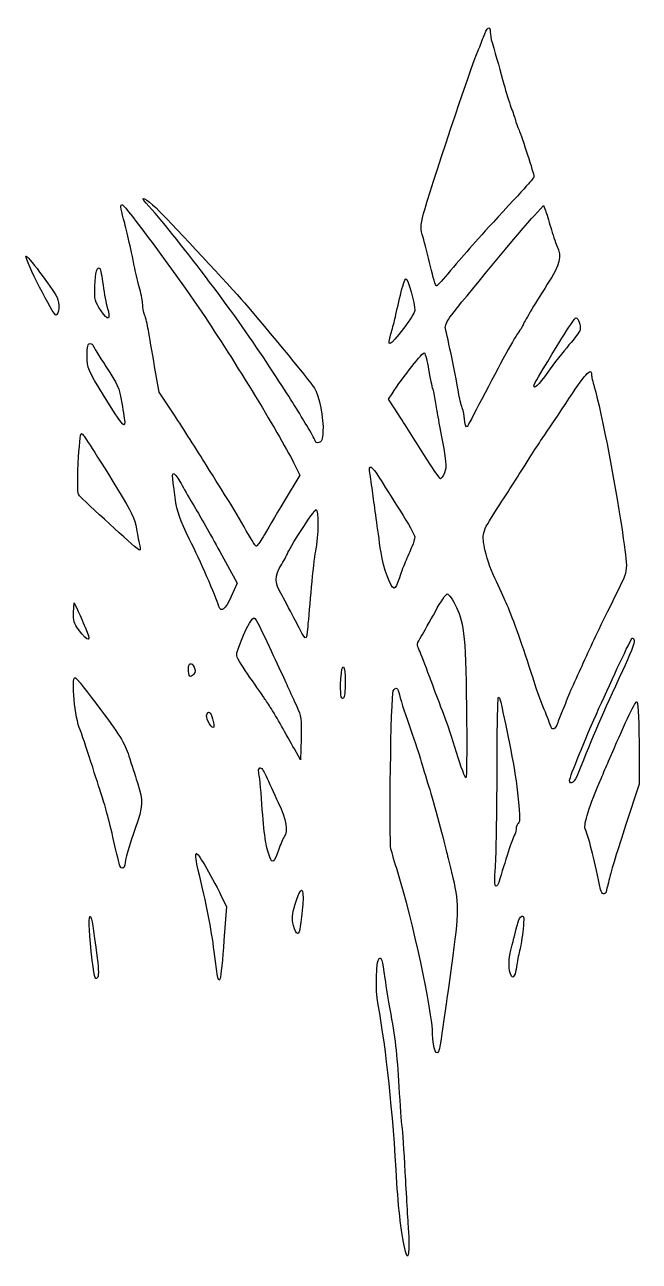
# Model space of a CAD drawing. Header units: centimetres. Extents: x -52 to 49, y -21 to 24.
# Drawn here: x -22.24 to -14.05, y -2.59 to 13.88 of the extents above; entities that cross this region are included whole.
import ezdxf

# ---------------------------------------------------------------- set-up
doc = ezdxf.new("R2010")
doc.units = ezdxf.units.CM
doc.header["$MEASUREMENT"] = 0
doc.layers.add('Layer 1', color=7, linetype='Continuous')

msp = doc.modelspace()

# ---------------------------------------------------------------- linework, layer by layer
at = {"layer": 'Layer 1'}
for points, knots in [([(-16.56227, 10.60221), (-16.35173, 10.853), (-16.23507, 10.98406), (-15.86073, 11.39031), (-15.86073, 11.39031), (-15.45484, 11.8308), (-15.45167, 11.83441), (-15.45167, 11.85701), (-15.45167, 11.85701), (-15.45167, 11.8903), (-15.61168, 12.38963), (-15.64973, 12.4751), (-15.64973, 12.4751), (-15.66917, 12.51876), (-15.6913, 12.57829), (-15.69891, 12.60739), (-15.69891, 12.60739), (-15.70652, 12.63649), (-15.73268, 12.71388), (-15.75703, 12.77937), (-15.75703, 12.77937), (-15.78139, 12.84485), (-15.82384, 12.98178), (-15.85136, 13.08364), (-15.85136, 13.08364), (-15.89746, 13.25425), (-15.9492, 13.43639), (-16.00973, 13.64114), (-16.00973, 13.64114), (-16.02294, 13.68583), (-16.03375, 13.74834), (-16.03375, 13.78005), (-16.03375, 13.78005), (-16.03375, 13.87687), (-16.077, 13.84456), (-16.12481, 13.71203), (-16.12481, 13.71203), (-16.14974, 13.64291), (-16.18099, 13.56254), (-16.19426, 13.53344), (-16.19426, 13.53344), (-16.27777, 13.35013), (-16.84939, 11.64266), (-16.92118, 11.36206), (-16.92118, 11.36206), (-16.96536, 11.18938), (-16.96587, 11.16505), (-16.92784, 11.04456), (-16.92784, 11.04456), (-16.90518, 10.97279), (-16.86009, 10.79798), (-16.82763, 10.6561), (-16.82763, 10.6561), (-16.79517, 10.51422), (-16.76074, 10.39813), (-16.7511, 10.39813), (-16.7511, 10.39813), (-16.74147, 10.39813), (-16.6565, 10.48997), (-16.56226, 10.60222), (-16.56226, 10.60222), (-16.56226, 10.60222), (-16.56227, 10.60221), (-16.56227, 10.60221)], [0, 0, 0, 0, 0.05882353, 0.05882353, 0.05882353, 0.05882353, 0.11764706, 0.11764706, 0.11764706, 0.11764706, 0.17647059, 0.17647059, 0.17647059, 0.17647059, 0.23529412, 0.23529412, 0.23529412, 0.23529412, 0.29411765, 0.29411765, 0.29411765, 0.29411765, 0.35294118, 0.35294118, 0.35294118, 0.35294118, 0.41176471, 0.41176471, 0.41176471, 0.41176471, 0.47058824, 0.47058824, 0.47058824, 0.47058824, 0.52941176, 0.52941176, 0.52941176, 0.52941176, 0.58823529, 0.58823529, 0.58823529, 0.58823529, 0.64705882, 0.64705882, 0.64705882, 0.64705882, 0.70588235, 0.70588235, 0.70588235, 0.70588235, 0.76470588, 0.76470588, 0.76470588, 0.76470588, 0.82352941, 0.82352941, 0.82352941, 0.82352941, 0.88235294, 0.88235294, 0.88235294, 0.88235294, 1, 1, 1, 1]), ([(-18.26152, 8.45912), (-18.25202, 8.62324), (-18.31456, 8.94652), (-18.37308, 9.03584), (-18.37308, 9.03584), (-18.4347, 9.12988), (-19.13578, 9.98103), (-19.35249, 10.2249), (-19.35249, 10.2249), (-19.60663, 10.51089), (-20.32683, 11.2819), (-20.48434, 11.43662), (-20.48434, 11.43662), (-20.61175, 11.56177), (-20.72226, 11.6161), (-20.61888, 11.50277), (-20.61888, 11.50277), (-20.22753, 11.07371), (-19.43446, 10.02751), (-19.01936, 9.39272), (-19.01936, 9.39272), (-18.76465, 9.00319), (-18.61623, 8.77276), (-18.58482, 8.71803), (-18.58482, 8.71803), (-18.56811, 8.68893), (-18.51116, 8.59438), (-18.45826, 8.50792), (-18.45826, 8.50792), (-18.40536, 8.42146), (-18.36208, 8.34022), (-18.36208, 8.32739), (-18.36208, 8.32739), (-18.36208, 8.31455), (-18.34124, 8.30801), (-18.31578, 8.31285), (-18.31578, 8.31285), (-18.28006, 8.31964), (-18.26766, 8.35307), (-18.26152, 8.45913), (-18.26152, 8.45913), (-18.26152, 8.45913), (-18.26152, 8.45912), (-18.26152, 8.45912)], [0, 0, 0, 0, 0.08333333, 0.08333333, 0.08333333, 0.08333333, 0.16666667, 0.16666667, 0.16666667, 0.16666667, 0.25, 0.25, 0.25, 0.25, 0.33333333, 0.33333333, 0.33333333, 0.33333333, 0.41666667, 0.41666667, 0.41666667, 0.41666667, 0.5, 0.5, 0.5, 0.5, 0.58333333, 0.58333333, 0.58333333, 0.58333333, 0.66666667, 0.66666667, 0.66666667, 0.66666667, 0.75, 0.75, 0.75, 0.75, 0.83333333, 0.83333333, 0.83333333, 0.83333333, 1, 1, 1, 1]), ([(-19.06017, 7.05776), (-19.02088, 7.12688), (-18.89464, 7.34011), (-18.77965, 7.53161), (-18.77965, 7.53161), (-18.77965, 7.53161), (-18.57057, 7.87978), (-18.57057, 7.87978), (-18.57057, 7.87978), (-18.57057, 7.87978), (-18.65478, 8.04755), (-18.65478, 8.04755), (-18.65478, 8.04755), (-18.84879, 8.43405), (-19.51008, 9.51438), (-19.91547, 10.10709), (-19.91547, 10.10709), (-20.22542, 10.56027), (-20.89575, 11.46466), (-20.93195, 11.47851), (-20.93195, 11.47851), (-20.96444, 11.49094), (-20.96072, 11.44193), (-20.91742, 11.28681), (-20.91742, 11.28681), (-20.88061, 11.15498), (-20.82856, 10.92672), (-20.76905, 10.63626), (-20.76905, 10.63626), (-20.75265, 10.55622), (-20.7223, 10.43016), (-20.7016, 10.35612), (-20.7016, 10.35612), (-20.6809, 10.28208), (-20.66396, 10.19058), (-20.66396, 10.15279), (-20.66396, 10.15279), (-20.66396, 10.115), (-20.65213, 10.05296), (-20.63767, 10.01492), (-20.63767, 10.01492), (-20.62321, 9.97688), (-20.60099, 9.88384), (-20.5883, 9.80815), (-20.5883, 9.80815), (-20.57561, 9.73246), (-20.53796, 9.51575), (-20.50463, 9.32657), (-20.50463, 9.32657), (-20.50463, 9.32657), (-20.44404, 8.98261), (-20.44404, 8.98261), (-20.44404, 8.98261), (-20.44404, 8.98261), (-20.24001, 8.67635), (-20.24001, 8.67635), (-20.24001, 8.67635), (-20.12779, 8.5079), (-19.93751, 8.21025), (-19.81715, 8.01489), (-19.81715, 8.01489), (-19.6968, 7.81953), (-19.56645, 7.61207), (-19.52749, 7.55386), (-19.52749, 7.55386), (-19.48854, 7.49565), (-19.39195, 7.33219), (-19.31286, 7.19061), (-19.31286, 7.19061), (-19.23377, 7.04903), (-19.16063, 6.93295), (-19.15033, 6.93264), (-19.15033, 6.93264), (-19.14003, 6.93233), (-19.09945, 6.98864), (-19.06016, 7.05776), (-19.06016, 7.05776), (-19.06016, 7.05776), (-19.06017, 7.05776), (-19.06017, 7.05776)], [0, 0, 0, 0, 0.04761905, 0.04761905, 0.04761905, 0.04761905, 0.0952381, 0.0952381, 0.0952381, 0.0952381, 0.14285714, 0.14285714, 0.14285714, 0.14285714, 0.19047619, 0.19047619, 0.19047619, 0.19047619, 0.23809524, 0.23809524, 0.23809524, 0.23809524, 0.28571429, 0.28571429, 0.28571429, 0.28571429, 0.33333333, 0.33333333, 0.33333333, 0.33333333, 0.38095238, 0.38095238, 0.38095238, 0.38095238, 0.42857143, 0.42857143, 0.42857143, 0.42857143, 0.47619048, 0.47619048, 0.47619048, 0.47619048, 0.52380952, 0.52380952, 0.52380952, 0.52380952, 0.57142857, 0.57142857, 0.57142857, 0.57142857, 0.61904762, 0.61904762, 0.61904762, 0.61904762, 0.66666667, 0.66666667, 0.66666667, 0.66666667, 0.71428571, 0.71428571, 0.71428571, 0.71428571, 0.76190476, 0.76190476, 0.76190476, 0.76190476, 0.80952381, 0.80952381, 0.80952381, 0.80952381, 0.85714286, 0.85714286, 0.85714286, 0.85714286, 0.9047619, 0.9047619, 0.9047619, 0.9047619, 1, 1, 1, 1]), ([(-16.14708, 8.89), (-15.90675, 9.35246), (-15.69362, 9.73948), (-15.65168, 9.78958), (-15.65168, 9.78958), (-15.63341, 9.81141), (-15.61108, 9.84713), (-15.60206, 9.86896), (-15.60206, 9.86896), (-15.57877, 9.92532), (-15.46455, 10.11704), (-15.27307, 10.42117), (-15.27307, 10.42117), (-15.09728, 10.70038), (-15.07812, 10.77682), (-15.14479, 10.93301), (-15.14479, 10.93301), (-15.16519, 10.9808), (-15.20245, 11.09133), (-15.22759, 11.17865), (-15.22759, 11.17865), (-15.25273, 11.26596), (-15.28486, 11.36717), (-15.29899, 11.40355), (-15.29899, 11.40355), (-15.29899, 11.40355), (-15.32468, 11.4697), (-15.32468, 11.4697), (-15.32468, 11.4697), (-15.32468, 11.4697), (-15.4451, 11.33741), (-15.4451, 11.33741), (-15.4451, 11.33741), (-15.60209, 11.16495), (-16.41824, 10.18498), (-16.54622, 10.01526), (-16.54622, 10.01526), (-16.6143, 9.92498), (-16.6406, 9.8669), (-16.6301, 9.83005), (-16.6301, 9.83005), (-16.60476, 9.74113), (-16.47825, 9.12444), (-16.45625, 8.98261), (-16.45625, 8.98261), (-16.44497, 8.90985), (-16.42268, 8.8168), (-16.40672, 8.77584), (-16.40672, 8.77584), (-16.39076, 8.73487), (-16.3777, 8.6684), (-16.3777, 8.62811), (-16.3777, 8.62811), (-16.3777, 8.56583), (-16.35353, 8.50448), (-16.33756, 8.5262), (-16.33756, 8.5262), (-16.33488, 8.52984), (-16.24917, 8.69355), (-16.14707, 8.89), (-16.14707, 8.89), (-16.14707, 8.89), (-16.14708, 8.89), (-16.14708, 8.89)], [0, 0, 0, 0, 0.05882353, 0.05882353, 0.05882353, 0.05882353, 0.11764706, 0.11764706, 0.11764706, 0.11764706, 0.17647059, 0.17647059, 0.17647059, 0.17647059, 0.23529412, 0.23529412, 0.23529412, 0.23529412, 0.29411765, 0.29411765, 0.29411765, 0.29411765, 0.35294118, 0.35294118, 0.35294118, 0.35294118, 0.41176471, 0.41176471, 0.41176471, 0.41176471, 0.47058824, 0.47058824, 0.47058824, 0.47058824, 0.52941176, 0.52941176, 0.52941176, 0.52941176, 0.58823529, 0.58823529, 0.58823529, 0.58823529, 0.64705882, 0.64705882, 0.64705882, 0.64705882, 0.70588235, 0.70588235, 0.70588235, 0.70588235, 0.76470588, 0.76470588, 0.76470588, 0.76470588, 0.82352941, 0.82352941, 0.82352941, 0.82352941, 0.88235294, 0.88235294, 0.88235294, 0.88235294, 1, 1, 1, 1]), ([(-21.78024, 10.10128), (-21.77573, 10.14678), (-21.78659, 10.21135), (-21.80437, 10.24476), (-21.80437, 10.24476), (-21.87955, 10.38604), (-22.2105, 10.82526), (-22.22009, 10.79649), (-22.22009, 10.79649), (-22.23565, 10.7498), (-21.85122, 9.99798), (-21.81744, 10.00905), (-21.81744, 10.00905), (-21.80149, 10.01428), (-21.78474, 10.05578), (-21.78023, 10.10128), (-21.78023, 10.10128), (-21.78023, 10.10128), (-21.78024, 10.10128), (-21.78024, 10.10128)], [0, 0, 0, 0, 0.16666667, 0.16666667, 0.16666667, 0.16666667, 0.33333333, 0.33333333, 0.33333333, 0.33333333, 0.5, 0.5, 0.5, 0.5, 0.66666667, 0.66666667, 0.66666667, 0.66666667, 1, 1, 1, 1]), ([(-21.13695, 10.11391), (-21.15189, 10.16109), (-21.17678, 10.29412), (-21.19225, 10.40955), (-21.19225, 10.40955), (-21.20773, 10.52498), (-21.22636, 10.62539), (-21.23365, 10.63268), (-21.23365, 10.63268), (-21.26949, 10.66852), (-21.29598, 10.57733), (-21.30178, 10.39812), (-21.30178, 10.39812), (-21.30784, 10.21086), (-21.30313, 10.19224), (-21.21793, 10.06749), (-21.21793, 10.06749), (-21.12135, 9.92606), (-21.0842, 9.94736), (-21.13694, 10.11391), (-21.13694, 10.11391), (-21.13694, 10.11391), (-21.13695, 10.11391), (-21.13695, 10.11391)], [0, 0, 0, 0, 0.14285714, 0.14285714, 0.14285714, 0.14285714, 0.28571429, 0.28571429, 0.28571429, 0.28571429, 0.42857143, 0.42857143, 0.42857143, 0.42857143, 0.57142857, 0.57142857, 0.57142857, 0.57142857, 0.71428571, 0.71428571, 0.71428571, 0.71428571, 1, 1, 1, 1]), ([(-17.18732, 9.83395), (-17.10583, 9.93839), (-17.03899, 10.04555), (-17.03879, 10.07208), (-17.03879, 10.07208), (-17.03805, 10.16585), (-17.13212, 10.50378), (-17.15668, 10.49563), (-17.15668, 10.49563), (-17.17038, 10.49108), (-17.20348, 10.39287), (-17.23023, 10.27738), (-17.23023, 10.27738), (-17.25698, 10.16189), (-17.28994, 10.01978), (-17.30347, 9.96157), (-17.30347, 9.96157), (-17.317, 9.90336), (-17.34045, 9.81414), (-17.35559, 9.76331), (-17.35559, 9.76331), (-17.41244, 9.57238), (-17.38114, 9.58553), (-17.18731, 9.83396), (-17.18731, 9.83396), (-17.18731, 9.83396), (-17.18732, 9.83395), (-17.18732, 9.83395)], [0, 0, 0, 0, 0.125, 0.125, 0.125, 0.125, 0.25, 0.25, 0.25, 0.25, 0.375, 0.375, 0.375, 0.375, 0.5, 0.5, 0.5, 0.5, 0.625, 0.625, 0.625, 0.625, 0.75, 0.75, 0.75, 0.75, 1, 1, 1, 1]), ([(-15.26646, 9.25206), (-15.18642, 9.36306), (-15.05934, 9.52532), (-14.98404, 9.61262), (-14.98404, 9.61262), (-14.90874, 9.69993), (-14.84206, 9.79079), (-14.83585, 9.81453), (-14.83585, 9.81453), (-14.82213, 9.867), (-14.85908, 9.97479), (-14.89079, 9.97479), (-14.89079, 9.97479), (-14.91021, 9.97479), (-15.02587, 9.79273), (-15.3917, 9.18639), (-15.3917, 9.18639), (-15.4242, 9.13252), (-15.45099, 9.07951), (-15.45123, 9.0686), (-15.45123, 9.0686), (-15.45239, 9.01513), (-15.39921, 9.06794), (-15.26646, 9.25206)], [0, 0, 0, 0, 0.14285714, 0.14285714, 0.14285714, 0.14285714, 0.28571429, 0.28571429, 0.28571429, 0.28571429, 0.42857143, 0.42857143, 0.42857143, 0.42857143, 0.57142857, 0.57142857, 0.57142857, 0.57142857, 0.71428571, 0.71428571, 0.71428571, 0.71428571, 1, 1, 1, 1]), ([(-20.90217, 8.57911), (-20.90217, 8.5973), (-20.92016, 8.71453), (-20.94204, 8.83963), (-20.94204, 8.83963), (-20.97807, 9.04562), (-20.99803, 9.09149), (-21.15362, 9.32583), (-21.15362, 9.32583), (-21.24811, 9.46814), (-21.32541, 9.59499), (-21.32541, 9.60771), (-21.32541, 9.60771), (-21.32541, 9.62043), (-21.34327, 9.63083), (-21.3651, 9.63083), (-21.3651, 9.63083), (-21.39616, 9.63083), (-21.40479, 9.59476), (-21.40479, 9.46495), (-21.40479, 9.46495), (-21.40479, 9.30267), (-21.39977, 9.29092), (-21.17328, 8.92348), (-21.17328, 8.92348), (-20.95447, 8.5685), (-20.90197, 8.50181), (-20.90217, 8.57911)], [0, 0, 0, 0, 0.125, 0.125, 0.125, 0.125, 0.25, 0.25, 0.25, 0.25, 0.375, 0.375, 0.375, 0.375, 0.5, 0.5, 0.5, 0.5, 0.625, 0.625, 0.625, 0.625, 0.75, 0.75, 0.75, 0.75, 1, 1, 1, 1]), ([(-16.64252, 7.91049), (-16.6088, 7.9919), (-16.61311, 8.03207), (-16.70937, 8.53281), (-16.70937, 8.53281), (-16.72895, 8.63467), (-16.75236, 8.7716), (-16.76139, 8.83708), (-16.76139, 8.83708), (-16.77042, 8.90256), (-16.78777, 8.98591), (-16.79996, 9.02229), (-16.79996, 9.02229), (-16.81214, 9.05867), (-16.83706, 9.17773), (-16.85533, 9.28687), (-16.85533, 9.28687), (-16.8736, 9.39601), (-16.89763, 9.49562), (-16.90872, 9.50822), (-16.90872, 9.50822), (-16.92605, 9.52791), (-17.19831, 9.18533), (-17.34196, 8.96308), (-17.34196, 8.96308), (-17.34196, 8.96308), (-17.38878, 8.89064), (-17.38878, 8.89064), (-17.38878, 8.89064), (-17.38878, 8.89064), (-17.25517, 8.68526), (-17.25517, 8.68526), (-17.25517, 8.68526), (-17.18168, 8.5723), (-17.03049, 8.33403), (-16.91918, 8.15577), (-16.91918, 8.15577), (-16.80787, 7.97751), (-16.70743, 7.83166), (-16.69598, 7.83166), (-16.69598, 7.83166), (-16.68453, 7.83166), (-16.66047, 7.86713), (-16.64251, 7.91048), (-16.64251, 7.91048), (-16.64251, 7.91048), (-16.64252, 7.91049), (-16.64252, 7.91049)], [0, 0, 0, 0, 0.07692308, 0.07692308, 0.07692308, 0.07692308, 0.15384615, 0.15384615, 0.15384615, 0.15384615, 0.23076923, 0.23076923, 0.23076923, 0.23076923, 0.30769231, 0.30769231, 0.30769231, 0.30769231, 0.38461538, 0.38461538, 0.38461538, 0.38461538, 0.46153846, 0.46153846, 0.46153846, 0.46153846, 0.53846154, 0.53846154, 0.53846154, 0.53846154, 0.61538462, 0.61538462, 0.61538462, 0.61538462, 0.69230769, 0.69230769, 0.69230769, 0.69230769, 0.76923077, 0.76923077, 0.76923077, 0.76923077, 0.84615385, 0.84615385, 0.84615385, 0.84615385, 1, 1, 1, 1]), ([(-15.13428, 4.58391), (-15.11626, 4.6312), (-15.08505, 4.70742), (-15.06492, 4.75327), (-15.06492, 4.75327), (-15.0448, 4.79913), (-15.02833, 4.84348), (-15.02833, 4.85183), (-15.02833, 4.85183), (-15.02833, 4.86018), (-14.99124, 4.94768), (-14.9459, 5.04627), (-14.9459, 5.04627), (-14.90056, 5.14486), (-14.83418, 5.29101), (-14.79839, 5.37105), (-14.79839, 5.37105), (-14.68214, 5.63099), (-14.60116, 5.80077), (-14.40085, 6.20449), (-14.40085, 6.20449), (-14.18295, 6.64367), (-14.19692, 6.56043), (-14.26099, 7.03793), (-14.26099, 7.03793), (-14.34103, 7.63447), (-14.5525, 8.73834), (-14.64715, 9.05373), (-14.64715, 9.05373), (-14.66762, 9.12195), (-14.68437, 9.19636), (-14.68437, 9.21909), (-14.68437, 9.21909), (-14.68437, 9.32212), (-14.77024, 9.22602), (-15.02833, 8.83415), (-15.02833, 8.83415), (-15.18113, 8.60215), (-15.32128, 8.39182), (-15.33978, 8.36674), (-15.33978, 8.36674), (-15.35828, 8.34166), (-15.42259, 8.24376), (-15.4827, 8.14917), (-15.4827, 8.14917), (-15.64747, 7.88987), (-15.74655, 7.7354), (-15.90697, 7.48771), (-15.90697, 7.48771), (-16.14536, 7.11963), (-16.14578, 7.11844), (-16.10931, 6.91227), (-16.10931, 6.91227), (-16.09193, 6.81403), (-16.0308, 6.63244), (-15.97347, 6.50875), (-15.97347, 6.50875), (-15.91613, 6.38506), (-15.84719, 6.23623), (-15.82027, 6.17802), (-15.82027, 6.17802), (-15.7498, 6.02567), (-15.62488, 5.67792), (-15.48761, 5.25198), (-15.48761, 5.25198), (-15.42195, 5.04825), (-15.35254, 4.84584), (-15.33336, 4.80219), (-15.33336, 4.80219), (-15.28389, 4.68959), (-15.24716, 4.59792), (-15.23, 4.54422), (-15.23, 4.54422), (-15.20739, 4.47347), (-15.17054, 4.48875), (-15.13427, 4.58391), (-15.13427, 4.58391), (-15.13427, 4.58391), (-15.13428, 4.58391), (-15.13428, 4.58391)], [0, 0, 0, 0, 0.04761905, 0.04761905, 0.04761905, 0.04761905, 0.0952381, 0.0952381, 0.0952381, 0.0952381, 0.14285714, 0.14285714, 0.14285714, 0.14285714, 0.19047619, 0.19047619, 0.19047619, 0.19047619, 0.23809524, 0.23809524, 0.23809524, 0.23809524, 0.28571429, 0.28571429, 0.28571429, 0.28571429, 0.33333333, 0.33333333, 0.33333333, 0.33333333, 0.38095238, 0.38095238, 0.38095238, 0.38095238, 0.42857143, 0.42857143, 0.42857143, 0.42857143, 0.47619048, 0.47619048, 0.47619048, 0.47619048, 0.52380952, 0.52380952, 0.52380952, 0.52380952, 0.57142857, 0.57142857, 0.57142857, 0.57142857, 0.61904762, 0.61904762, 0.61904762, 0.61904762, 0.66666667, 0.66666667, 0.66666667, 0.66666667, 0.71428571, 0.71428571, 0.71428571, 0.71428571, 0.76190476, 0.76190476, 0.76190476, 0.76190476, 0.80952381, 0.80952381, 0.80952381, 0.80952381, 0.85714286, 0.85714286, 0.85714286, 0.85714286, 0.9047619, 0.9047619, 0.9047619, 0.9047619, 1, 1, 1, 1]), ([(-20.70161, 6.9387), (-20.71116, 6.97144), (-20.73136, 7.07276), (-20.74649, 7.16384), (-20.74649, 7.16384), (-20.76924, 7.30077), (-20.81292, 7.39242), (-20.99869, 7.69301), (-20.99869, 7.69301), (-21.35611, 8.27134), (-21.45692, 8.42647), (-21.48057, 8.43448), (-21.48057, 8.43448), (-21.49274, 8.4386), (-21.51112, 8.26112), (-21.52141, 8.04007), (-21.52141, 8.04007), (-21.5361, 7.7245), (-21.53269, 7.63082), (-21.50553, 7.604), (-21.50553, 7.604), (-21.31263, 7.4135), (-20.7249, 6.88041), (-20.70717, 6.87987), (-20.70717, 6.87987), (-20.69456, 6.87948), (-20.69206, 6.90596), (-20.70161, 6.9387)], [0, 0, 0, 0, 0.125, 0.125, 0.125, 0.125, 0.25, 0.25, 0.25, 0.25, 0.375, 0.375, 0.375, 0.375, 0.5, 0.5, 0.5, 0.5, 0.625, 0.625, 0.625, 0.625, 0.75, 0.75, 0.75, 0.75, 1, 1, 1, 1]), ([(-19.4845, 6.26507), (-19.4845, 6.26507), (-19.40306, 6.4426), (-19.40306, 6.4426), (-19.40306, 6.4426), (-19.40306, 6.4426), (-19.63634, 6.86494), (-19.63634, 6.86494), (-19.63634, 6.86494), (-19.76465, 7.09723), (-19.91015, 7.35321), (-19.9597, 7.43379), (-19.9597, 7.43379), (-20.00924, 7.51437), (-20.08221, 7.63984), (-20.12186, 7.7126), (-20.12186, 7.7126), (-20.16151, 7.78536), (-20.21041, 7.86233), (-20.23052, 7.88363), (-20.23052, 7.88363), (-20.27719, 7.93307), (-20.27727, 7.9032), (-20.23139, 7.5803), (-20.23139, 7.5803), (-20.20278, 7.37894), (-20.17304, 7.29316), (-20.03881, 7.02467), (-20.03881, 7.02467), (-19.90025, 6.74754), (-19.69119, 6.26964), (-19.64819, 6.1317), (-19.64819, 6.1317), (-19.62068, 6.04346), (-19.56556, 6.08836), (-19.48451, 6.26505), (-19.48451, 6.26505), (-19.48451, 6.26505), (-19.4845, 6.26507), (-19.4845, 6.26507)], [0, 0, 0, 0, 0.09090909, 0.09090909, 0.09090909, 0.09090909, 0.18181818, 0.18181818, 0.18181818, 0.18181818, 0.27272727, 0.27272727, 0.27272727, 0.27272727, 0.36363636, 0.36363636, 0.36363636, 0.36363636, 0.45454545, 0.45454545, 0.45454545, 0.45454545, 0.54545455, 0.54545455, 0.54545455, 0.54545455, 0.63636364, 0.63636364, 0.63636364, 0.63636364, 0.72727273, 0.72727273, 0.72727273, 0.72727273, 0.81818182, 0.81818182, 0.81818182, 0.81818182, 1, 1, 1, 1]), ([(-17.25201, 6.48891), (-17.2335, 6.55076), (-17.19493, 6.65494), (-17.1663, 6.72042), (-17.1663, 6.72042), (-17.13767, 6.7859), (-17.09735, 6.87858), (-17.07671, 6.92637), (-17.07671, 6.92637), (-17.05606, 6.97416), (-17.03917, 7.03282), (-17.03917, 7.05674), (-17.03917, 7.05674), (-17.03917, 7.08066), (-17.12549, 7.23597), (-17.23099, 7.40189), (-17.23099, 7.40189), (-17.33649, 7.56781), (-17.46136, 7.76508), (-17.50848, 7.84027), (-17.50848, 7.84027), (-17.61356, 8.00796), (-17.66154, 8.03304), (-17.63768, 7.90781), (-17.63768, 7.90781), (-17.62832, 7.85866), (-17.60998, 7.73511), (-17.59693, 7.63324), (-17.59693, 7.63324), (-17.57359, 7.45106), (-17.53852, 7.19688), (-17.48852, 6.84752), (-17.48852, 6.84752), (-17.4603, 6.65036), (-17.35918, 6.37656), (-17.31456, 6.37651), (-17.31456, 6.37651), (-17.29867, 6.37649), (-17.27053, 6.42707), (-17.25202, 6.48892), (-17.25202, 6.48892), (-17.25202, 6.48892), (-17.25201, 6.48891), (-17.25201, 6.48891)], [0, 0, 0, 0, 0.08333333, 0.08333333, 0.08333333, 0.08333333, 0.16666667, 0.16666667, 0.16666667, 0.16666667, 0.25, 0.25, 0.25, 0.25, 0.33333333, 0.33333333, 0.33333333, 0.33333333, 0.41666667, 0.41666667, 0.41666667, 0.41666667, 0.5, 0.5, 0.5, 0.5, 0.58333333, 0.58333333, 0.58333333, 0.58333333, 0.66666667, 0.66666667, 0.66666667, 0.66666667, 0.75, 0.75, 0.75, 0.75, 0.83333333, 0.83333333, 0.83333333, 0.83333333, 1, 1, 1, 1]), ([(-18.41856, 6.38969), (-18.40162, 6.57887), (-18.37644, 6.79318), (-18.3626, 6.86594), (-18.3626, 6.86594), (-18.32198, 7.07947), (-18.31691, 7.42157), (-18.35437, 7.42157), (-18.35437, 7.42157), (-18.37897, 7.42157), (-18.73251, 6.87492), (-18.73251, 6.83689), (-18.73251, 6.83689), (-18.73251, 6.83232), (-18.76823, 6.76801), (-18.81189, 6.69397), (-18.81189, 6.69397), (-18.91215, 6.52393), (-18.91143, 6.46259), (-18.807, 6.27582), (-18.807, 6.27582), (-18.76066, 6.19293), (-18.68016, 6.04177), (-18.62812, 5.93991), (-18.62812, 5.93991), (-18.48089, 5.65172), (-18.48309, 5.65279), (-18.46526, 5.86053), (-18.46526, 5.86053), (-18.45652, 5.96239), (-18.43551, 6.20052), (-18.41857, 6.3897), (-18.41857, 6.3897), (-18.41857, 6.3897), (-18.41856, 6.38969), (-18.41856, 6.38969)], [0, 0, 0, 0, 0.1, 0.1, 0.1, 0.1, 0.2, 0.2, 0.2, 0.2, 0.3, 0.3, 0.3, 0.3, 0.4, 0.4, 0.4, 0.4, 0.5, 0.5, 0.5, 0.5, 0.6, 0.6, 0.6, 0.6, 0.7, 0.7, 0.7, 0.7, 0.8, 0.8, 0.8, 0.8, 1, 1, 1, 1]), ([(-16.34793, 4.59818), (-16.35946, 5.7134), (-16.37621, 5.90168), (-16.4832, 6.11849), (-16.4832, 6.11849), (-16.53167, 6.21672), (-16.58667, 6.29708), (-16.60542, 6.29708), (-16.60542, 6.29708), (-16.62417, 6.29708), (-16.69589, 6.1929), (-16.76479, 6.06557), (-16.76479, 6.06557), (-16.8337, 5.93824), (-16.9185, 5.78832), (-16.95325, 5.73241), (-16.95325, 5.73241), (-17.0118, 5.63821), (-17.01365, 5.62464), (-16.97853, 5.5472), (-16.97853, 5.5472), (-16.95769, 5.50124), (-16.89648, 5.34457), (-16.84252, 5.19905), (-16.84252, 5.19905), (-16.71937, 4.86694), (-16.68508, 4.77583), (-16.6334, 4.64342), (-16.6334, 4.64342), (-16.61068, 4.58521), (-16.54288, 4.37882), (-16.48272, 4.18478), (-16.48272, 4.18478), (-16.42257, 3.99073), (-16.36592, 3.8394), (-16.35684, 3.84848), (-16.35684, 3.84848), (-16.34776, 3.85756), (-16.34374, 4.19492), (-16.34791, 4.59816), (-16.34791, 4.59816), (-16.34791, 4.59816), (-16.34793, 4.59818), (-16.34793, 4.59818)], [0, 0, 0, 0, 0.08333333, 0.08333333, 0.08333333, 0.08333333, 0.16666667, 0.16666667, 0.16666667, 0.16666667, 0.25, 0.25, 0.25, 0.25, 0.33333333, 0.33333333, 0.33333333, 0.33333333, 0.41666667, 0.41666667, 0.41666667, 0.41666667, 0.5, 0.5, 0.5, 0.5, 0.58333333, 0.58333333, 0.58333333, 0.58333333, 0.66666667, 0.66666667, 0.66666667, 0.66666667, 0.75, 0.75, 0.75, 0.75, 0.83333333, 0.83333333, 0.83333333, 0.83333333, 1, 1, 1, 1]), ([(-21.42972, 5.85398), (-21.46292, 5.93034), (-21.50952, 6.03448), (-21.53329, 6.08541), (-21.53329, 6.08541), (-21.53329, 6.08541), (-21.5765, 6.17801), (-21.5765, 6.17801), (-21.5765, 6.17801), (-21.5765, 6.17801), (-21.58478, 6.05023), (-21.58478, 6.05023), (-21.58478, 6.05023), (-21.59164, 5.94434), (-21.58058, 5.90581), (-21.52017, 5.82533), (-21.52017, 5.82533), (-21.38186, 5.64107), (-21.34257, 5.65352), (-21.42971, 5.85397), (-21.42971, 5.85397), (-21.42971, 5.85397), (-21.42972, 5.85398), (-21.42972, 5.85398)], [0, 0, 0, 0, 0.14285714, 0.14285714, 0.14285714, 0.14285714, 0.28571429, 0.28571429, 0.28571429, 0.28571429, 0.42857143, 0.42857143, 0.42857143, 0.42857143, 0.57142857, 0.57142857, 0.57142857, 0.57142857, 0.71428571, 0.71428571, 0.71428571, 0.71428571, 1, 1, 1, 1]), ([(-18.6095, 4.7977), (-18.64472, 4.87293), (-18.70024, 4.99401), (-18.73288, 5.06677), (-18.73288, 5.06677), (-18.78454, 5.18194), (-18.9292, 5.49118), (-19.10728, 5.86713), (-19.10728, 5.86713), (-19.13658, 5.92898), (-19.17104, 5.97958), (-19.18387, 5.97958), (-19.18387, 5.97958), (-19.22927, 5.97958), (-19.42762, 5.53552), (-19.41081, 5.47152), (-19.41081, 5.47152), (-19.40203, 5.43808), (-19.32287, 5.30952), (-19.23489, 5.18583), (-19.23489, 5.18583), (-19.14692, 5.06214), (-19.06359, 4.94307), (-19.04972, 4.92125), (-19.04972, 4.92125), (-19.03585, 4.89942), (-18.99696, 4.83989), (-18.9633, 4.78896), (-18.9633, 4.78896), (-18.92964, 4.73803), (-18.86233, 4.62492), (-18.81371, 4.53761), (-18.81371, 4.53761), (-18.76509, 4.4503), (-18.68823, 4.31338), (-18.64291, 4.23334), (-18.64291, 4.23334), (-18.64291, 4.23334), (-18.5605, 4.08782), (-18.5605, 4.08782), (-18.5605, 4.08782), (-18.5605, 4.08782), (-18.55297, 4.37437), (-18.55297, 4.37437), (-18.55297, 4.37437), (-18.54622, 4.6313), (-18.55207, 4.67506), (-18.60948, 4.7977), (-18.60948, 4.7977), (-18.60948, 4.7977), (-18.6095, 4.7977), (-18.6095, 4.7977)], [0, 0, 0, 0, 0.07142857, 0.07142857, 0.07142857, 0.07142857, 0.14285714, 0.14285714, 0.14285714, 0.14285714, 0.21428571, 0.21428571, 0.21428571, 0.21428571, 0.28571429, 0.28571429, 0.28571429, 0.28571429, 0.35714286, 0.35714286, 0.35714286, 0.35714286, 0.42857143, 0.42857143, 0.42857143, 0.42857143, 0.5, 0.5, 0.5, 0.5, 0.57142857, 0.57142857, 0.57142857, 0.57142857, 0.64285714, 0.64285714, 0.64285714, 0.64285714, 0.71428571, 0.71428571, 0.71428571, 0.71428571, 0.78571429, 0.78571429, 0.78571429, 0.78571429, 0.85714286, 0.85714286, 0.85714286, 0.85714286, 1, 1, 1, 1]), ([(-14.86015, 3.90932), (-14.66845, 4.39936), (-14.53882, 4.69916), (-14.2699, 5.27441), (-14.2699, 5.27441), (-14.17489, 5.47765), (-14.10561, 5.65901), (-14.11431, 5.68169), (-14.11431, 5.68169), (-14.12294, 5.70418), (-14.13698, 5.71559), (-14.14552, 5.70705), (-14.14552, 5.70705), (-14.16239, 5.69018), (-14.41332, 5.15754), (-14.58428, 4.77573), (-14.58428, 4.77573), (-14.76574, 4.37046), (-14.97542, 3.85808), (-14.97542, 3.81991), (-14.97542, 3.81991), (-14.97542, 3.73814), (-14.90607, 3.79193), (-14.86015, 3.90932)], [0, 0, 0, 0, 0.14285714, 0.14285714, 0.14285714, 0.14285714, 0.28571429, 0.28571429, 0.28571429, 0.28571429, 0.42857143, 0.42857143, 0.42857143, 0.42857143, 0.57142857, 0.57142857, 0.57142857, 0.57142857, 0.71428571, 0.71428571, 0.71428571, 0.71428571, 1, 1, 1, 1]), ([(-19.978, 5.32178), (-20.0169, 5.39446), (-20.05542, 5.38167), (-20.05542, 5.29608), (-20.05542, 5.29608), (-20.05542, 5.19942), (-20.02589, 5.17098), (-19.98441, 5.2277), (-19.98441, 5.2277), (-19.96149, 5.25905), (-19.95956, 5.28733), (-19.978, 5.32178)], [0, 0, 0, 0, 0.25, 0.25, 0.25, 0.25, 0.5, 0.5, 0.5, 0.5, 1, 1, 1, 1]), ([(-17.96521, 5.11969), (-17.96521, 5.36781), (-18.01044, 5.40408), (-18.02314, 5.16615), (-18.02314, 5.16615), (-18.03383, 4.96591), (-18.0234, 4.8884), (-17.98866, 4.90988), (-17.98866, 4.90988), (-17.97576, 4.91785), (-17.96521, 5.01226), (-17.96521, 5.11969)], [0, 0, 0, 0, 0.25, 0.25, 0.25, 0.25, 0.5, 0.5, 0.5, 0.5, 1, 1, 1, 1]), ([(-20.90208, 2.68981), (-20.90208, 2.74039), (-20.83858, 2.96343), (-20.76394, 3.175), (-20.76394, 3.175), (-20.65806, 3.47514), (-20.6545, 3.53706), (-20.72973, 3.77031), (-20.72973, 3.77031), (-20.7485, 3.82852), (-20.79593, 3.97795), (-20.83513, 4.10238), (-20.83513, 4.10238), (-20.89836, 4.30309), (-20.9422, 4.37698), (-21.22376, 4.75722), (-21.22376, 4.75722), (-21.39831, 4.99296), (-21.55221, 5.18583), (-21.56577, 5.18583), (-21.56577, 5.18583), (-21.61771, 5.18583), (-21.56461, 4.63263), (-21.49875, 4.48785), (-21.49875, 4.48785), (-21.4781, 4.44245), (-21.41232, 4.25052), (-21.35256, 4.06135), (-21.35256, 4.06135), (-21.2928, 3.87217), (-21.23169, 3.68167), (-21.21675, 3.63802), (-21.21675, 3.63802), (-21.16925, 3.49916), (-21.11673, 3.30241), (-21.04723, 3.00302), (-21.04723, 3.00302), (-21.01007, 2.84295), (-20.97449, 2.6971), (-20.96816, 2.67891), (-20.96816, 2.67891), (-20.95128, 2.63044), (-20.90207, 2.63855), (-20.90207, 2.68981), (-20.90207, 2.68981), (-20.90207, 2.68981), (-20.90208, 2.68981), (-20.90208, 2.68981)], [0, 0, 0, 0, 0.07692308, 0.07692308, 0.07692308, 0.07692308, 0.15384615, 0.15384615, 0.15384615, 0.15384615, 0.23076923, 0.23076923, 0.23076923, 0.23076923, 0.30769231, 0.30769231, 0.30769231, 0.30769231, 0.38461538, 0.38461538, 0.38461538, 0.38461538, 0.46153846, 0.46153846, 0.46153846, 0.46153846, 0.53846154, 0.53846154, 0.53846154, 0.53846154, 0.61538462, 0.61538462, 0.61538462, 0.61538462, 0.69230769, 0.69230769, 0.69230769, 0.69230769, 0.76923077, 0.76923077, 0.76923077, 0.76923077, 0.84615385, 0.84615385, 0.84615385, 0.84615385, 1, 1, 1, 1]), ([(-16.70952, 0.24474), (-16.69679, 0.30235), (-16.66498, 0.51656), (-16.61621, 0.87313), (-16.61621, 0.87313), (-16.60327, 0.96772), (-16.57343, 1.18203), (-16.54991, 1.34938), (-16.54991, 1.34938), (-16.4476, 2.07708), (-16.44757, 2.18228), (-16.54957, 2.59292), (-16.54957, 2.59292), (-16.57306, 2.68751), (-16.60205, 2.80657), (-16.61399, 2.8575), (-16.61399, 2.8575), (-16.6648, 3.07428), (-16.80192, 3.57539), (-16.86738, 3.78354), (-16.86738, 3.78354), (-16.90628, 3.90723), (-16.9532, 4.06201), (-16.97165, 4.1275), (-16.97165, 4.1275), (-16.9901, 4.19298), (-17.05583, 4.38944), (-17.11771, 4.56406), (-17.11771, 4.56406), (-17.17959, 4.73869), (-17.23623, 4.91445), (-17.24358, 4.95464), (-17.24358, 4.95464), (-17.26045, 5.04691), (-17.29398, 5.06873), (-17.32556, 5.00797), (-17.32556, 5.00797), (-17.35601, 4.94939), (-17.38359, 3.01352), (-17.35559, 2.90038), (-17.35559, 2.90038), (-17.34435, 2.85496), (-17.30337, 2.7166), (-17.26452, 2.5929), (-17.26452, 2.5929), (-17.06859, 1.96906), (-16.80105, 0.72619), (-16.80105, 0.43984), (-16.80105, 0.43984), (-16.80105, 0.23639), (-16.74009, 0.10642), (-16.70953, 0.24472), (-16.70953, 0.24472), (-16.70953, 0.24472), (-16.70952, 0.24474), (-16.70952, 0.24474)], [0, 0, 0, 0, 0.06666667, 0.06666667, 0.06666667, 0.06666667, 0.13333333, 0.13333333, 0.13333333, 0.13333333, 0.2, 0.2, 0.2, 0.2, 0.26666667, 0.26666667, 0.26666667, 0.26666667, 0.33333333, 0.33333333, 0.33333333, 0.33333333, 0.4, 0.4, 0.4, 0.4, 0.46666667, 0.46666667, 0.46666667, 0.46666667, 0.53333333, 0.53333333, 0.53333333, 0.53333333, 0.6, 0.6, 0.6, 0.6, 0.66666667, 0.66666667, 0.66666667, 0.66666667, 0.73333333, 0.73333333, 0.73333333, 0.73333333, 0.8, 0.8, 0.8, 0.8, 0.86666667, 0.86666667, 0.86666667, 0.86666667, 1, 1, 1, 1]), ([(-15.91833, 2.45401), (-15.84205, 2.72253), (-15.73108, 3.06101), (-15.71276, 3.08107), (-15.71276, 3.08107), (-15.70013, 3.09489), (-15.6898, 3.13289), (-15.6898, 3.1655), (-15.6898, 3.1655), (-15.6898, 3.19811), (-15.67631, 3.23313), (-15.65982, 3.24332), (-15.65982, 3.24332), (-15.63022, 3.26162), (-15.63398, 3.33433), (-15.68915, 3.81), (-15.68915, 3.81), (-15.70012, 3.90459), (-15.74759, 4.16653), (-15.79463, 4.39208), (-15.79463, 4.39208), (-15.90587, 4.92544), (-15.90484, 4.92125), (-15.9244, 4.92124), (-15.9244, 4.92124), (-15.93362, 4.92124), (-15.94167, 4.47178), (-15.94229, 3.92244), (-15.94229, 3.92244), (-15.94293, 3.3731), (-15.95256, 2.80756), (-15.96373, 2.66567), (-15.96373, 2.66567), (-15.97686, 2.49892), (-15.97475, 2.4077), (-15.95777, 2.4077), (-15.95777, 2.4077), (-15.94332, 2.4077), (-15.92558, 2.42854), (-15.91834, 2.454), (-15.91834, 2.454), (-15.91834, 2.454), (-15.91833, 2.45401), (-15.91833, 2.45401)], [0, 0, 0, 0, 0.08333333, 0.08333333, 0.08333333, 0.08333333, 0.16666667, 0.16666667, 0.16666667, 0.16666667, 0.25, 0.25, 0.25, 0.25, 0.33333333, 0.33333333, 0.33333333, 0.33333333, 0.41666667, 0.41666667, 0.41666667, 0.41666667, 0.5, 0.5, 0.5, 0.5, 0.58333333, 0.58333333, 0.58333333, 0.58333333, 0.66666667, 0.66666667, 0.66666667, 0.66666667, 0.75, 0.75, 0.75, 0.75, 0.83333333, 0.83333333, 0.83333333, 0.83333333, 1, 1, 1, 1]), ([(-14.48844, 2.33495), (-14.48345, 2.35314), (-14.46443, 2.43351), (-14.44616, 2.51354), (-14.44616, 2.51354), (-14.42789, 2.59358), (-14.33072, 2.90805), (-14.23022, 3.21238), (-14.23022, 3.21238), (-14.23022, 3.21238), (-14.04749, 3.7657), (-14.04749, 3.7657), (-14.04749, 3.7657), (-14.04749, 3.7657), (-14.05106, 4.31835), (-14.05106, 4.31835), (-14.05106, 4.31835), (-14.05357, 4.70727), (-14.06325, 4.86812), (-14.08374, 4.86129), (-14.08374, 4.86129), (-14.10846, 4.85305), (-14.2564, 4.53985), (-14.45647, 4.07217), (-14.45647, 4.07217), (-14.48392, 4.00801), (-14.52683, 3.9079), (-14.55183, 3.84969), (-14.55183, 3.84969), (-14.71472, 3.47045), (-14.7909, 3.23148), (-14.76803, 3.1715), (-14.76803, 3.1715), (-14.70975, 3.01864), (-14.63154, 2.70989), (-14.56282, 2.36141), (-14.56282, 2.36141), (-14.5502, 2.29741), (-14.50331, 2.28073), (-14.48844, 2.33495)], [0, 0, 0, 0, 0.09090909, 0.09090909, 0.09090909, 0.09090909, 0.18181818, 0.18181818, 0.18181818, 0.18181818, 0.27272727, 0.27272727, 0.27272727, 0.27272727, 0.36363636, 0.36363636, 0.36363636, 0.36363636, 0.45454545, 0.45454545, 0.45454545, 0.45454545, 0.54545455, 0.54545455, 0.54545455, 0.54545455, 0.63636364, 0.63636364, 0.63636364, 0.63636364, 0.72727273, 0.72727273, 0.72727273, 0.72727273, 0.81818182, 0.81818182, 0.81818182, 0.81818182, 1, 1, 1, 1]), ([(-19.73159, 4.63438), (-19.7562, 4.72933), (-19.79781, 4.7515), (-19.81211, 4.67726), (-19.81211, 4.67726), (-19.82115, 4.63031), (-19.73098, 4.48586), (-19.71668, 4.52438), (-19.71668, 4.52438), (-19.71228, 4.53624), (-19.71898, 4.58574), (-19.73159, 4.63438)], [0, 0, 0, 0, 0.25, 0.25, 0.25, 0.25, 0.5, 0.5, 0.5, 0.5, 1, 1, 1, 1]), ([(-18.85049, 2.89719), (-18.82424, 2.96995), (-18.79138, 3.04445), (-18.77747, 3.06274), (-18.77747, 3.06274), (-18.72283, 3.13458), (-18.75096, 3.29557), (-18.85717, 3.51896), (-18.85717, 3.51896), (-18.91598, 3.64265), (-18.9891, 3.80129), (-19.01966, 3.87148), (-19.01966, 3.87148), (-19.05306, 3.9482), (-19.08674, 3.99198), (-19.10411, 3.98125), (-19.10411, 3.98125), (-19.12, 3.97143), (-19.12621, 3.94571), (-19.11792, 3.9241), (-19.11792, 3.9241), (-19.10963, 3.90249), (-19.09058, 3.71021), (-19.07559, 3.49683), (-19.07559, 3.49683), (-19.04767, 3.09939), (-19.02203, 2.92652), (-18.97115, 2.79268), (-18.97115, 2.79268), (-18.93648, 2.70148), (-18.91412, 2.72085), (-18.85051, 2.89719), (-18.85051, 2.89719), (-18.85051, 2.89719), (-18.85049, 2.89719), (-18.85049, 2.89719)], [0, 0, 0, 0, 0.1, 0.1, 0.1, 0.1, 0.2, 0.2, 0.2, 0.2, 0.3, 0.3, 0.3, 0.3, 0.4, 0.4, 0.4, 0.4, 0.5, 0.5, 0.5, 0.5, 0.6, 0.6, 0.6, 0.6, 0.7, 0.7, 0.7, 0.7, 0.8, 0.8, 0.8, 0.8, 1, 1, 1, 1]), ([(-19.58066, 1.68317), (-19.58066, 1.68317), (-19.54725, 2.13603), (-19.54725, 2.13603), (-19.54725, 2.13603), (-19.54725, 2.13603), (-19.61159, 2.26526), (-19.61159, 2.26526), (-19.61159, 2.26526), (-19.77832, 2.60014), (-19.93163, 2.85954), (-19.95109, 2.83971), (-19.95109, 2.83971), (-19.9629, 2.82767), (-19.95077, 2.72853), (-19.92417, 2.61939), (-19.92417, 2.61939), (-19.81276, 2.16248), (-19.75081, 1.84719), (-19.71102, 1.5346), (-19.71102, 1.5346), (-19.66179, 1.1478), (-19.65517, 1.11734), (-19.63331, 1.17741), (-19.63331, 1.17741), (-19.62272, 1.20651), (-19.59902, 1.43411), (-19.58065, 1.68318), (-19.58065, 1.68318), (-19.58065, 1.68318), (-19.58066, 1.68317), (-19.58066, 1.68317)], [0, 0, 0, 0, 0.11111111, 0.11111111, 0.11111111, 0.11111111, 0.22222222, 0.22222222, 0.22222222, 0.22222222, 0.33333333, 0.33333333, 0.33333333, 0.33333333, 0.44444444, 0.44444444, 0.44444444, 0.44444444, 0.55555556, 0.55555556, 0.55555556, 0.55555556, 0.66666667, 0.66666667, 0.66666667, 0.66666667, 0.77777778, 0.77777778, 0.77777778, 0.77777778, 1, 1, 1, 1]), ([(-18.56394, 1.87193), (-18.55599, 1.9265), (-18.54168, 2.05891), (-18.53215, 2.16618), (-18.53215, 2.16618), (-18.51005, 2.41489), (-18.55906, 2.41518), (-18.6331, 2.16678), (-18.6331, 2.16678), (-18.67607, 2.02261), (-18.67954, 1.97666), (-18.65451, 1.8837), (-18.65451, 1.8837), (-18.61748, 1.74617), (-18.58292, 1.74168), (-18.56394, 1.87193)], [0, 0, 0, 0, 0.2, 0.2, 0.2, 0.2, 0.4, 0.4, 0.4, 0.4, 0.6, 0.6, 0.6, 0.6, 1, 1, 1, 1]), ([(-21.27017, 1.44587), (-21.32388, 1.87577), (-21.34109, 1.98242), (-21.35978, 2.0011), (-21.35978, 2.0011), (-21.3867, 2.02802), (-21.38254, 1.83399), (-21.34988, 1.53965), (-21.34988, 1.53965), (-21.31117, 1.19077), (-21.30196, 1.15057), (-21.26847, 1.18407), (-21.26847, 1.18407), (-21.24936, 1.20318), (-21.24989, 1.28347), (-21.27016, 1.44587), (-21.27016, 1.44587), (-21.27016, 1.44587), (-21.27017, 1.44587), (-21.27017, 1.44587)], [0, 0, 0, 0, 0.16666667, 0.16666667, 0.16666667, 0.16666667, 0.33333333, 0.33333333, 0.33333333, 0.33333333, 0.5, 0.5, 0.5, 0.5, 0.66666667, 0.66666667, 0.66666667, 0.66666667, 1, 1, 1, 1]), ([(-15.68196, 1.33615), (-15.67467, 1.39436), (-15.65654, 1.48961), (-15.64166, 1.54782), (-15.64166, 1.54782), (-15.62678, 1.60603), (-15.60616, 1.73553), (-15.59584, 1.8356), (-15.59584, 1.8356), (-15.58065, 1.98283), (-15.58391, 2.01527), (-15.61291, 2.0056), (-15.61291, 2.0056), (-15.63262, 1.99903), (-15.65678, 1.95883), (-15.66659, 1.91626), (-15.66659, 1.91626), (-15.67641, 1.87369), (-15.70998, 1.74361), (-15.74119, 1.6272), (-15.74119, 1.6272), (-15.79315, 1.4334), (-15.79652, 1.28277), (-15.75054, 1.20838), (-15.75054, 1.20838), (-15.72644, 1.16938), (-15.69565, 1.22674), (-15.68195, 1.33616), (-15.68195, 1.33616), (-15.68195, 1.33616), (-15.68196, 1.33615), (-15.68196, 1.33615)], [0, 0, 0, 0, 0.11111111, 0.11111111, 0.11111111, 0.11111111, 0.22222222, 0.22222222, 0.22222222, 0.22222222, 0.33333333, 0.33333333, 0.33333333, 0.33333333, 0.44444444, 0.44444444, 0.44444444, 0.44444444, 0.55555556, 0.55555556, 0.55555556, 0.55555556, 0.66666667, 0.66666667, 0.66666667, 0.66666667, 0.77777778, 0.77777778, 0.77777778, 0.77777778, 1, 1, 1, 1]), ([(-17.12337, -2.19172), (-17.13346, -2.0413), (-17.15429, -1.68606), (-17.16965, -1.40229), (-17.16965, -1.40229), (-17.18502, -1.11852), (-17.20357, -0.84468), (-17.21089, -0.79375), (-17.21089, -0.79375), (-17.21821, -0.74282), (-17.23594, -0.50469), (-17.25031, -0.26458), (-17.25031, -0.26458), (-17.27667, 0.17596), (-17.30318, 0.40441), (-17.37003, 0.7673), (-17.37003, 0.7673), (-17.39014, 0.87644), (-17.42059, 1.06099), (-17.43771, 1.1774), (-17.43771, 1.1774), (-17.476, 1.4378), (-17.48272, 1.46219), (-17.51134, 1.4445), (-17.51134, 1.4445), (-17.5554, 1.41727), (-17.56496, 1.03769), (-17.52688, 0.82749), (-17.52688, 0.82749), (-17.41483, 0.2089), (-17.33395, -0.55654), (-17.27589, -1.54766), (-17.27589, -1.54766), (-17.25214, -1.95316), (-17.20259, -2.33669), (-17.15463, -2.48633), (-17.15463, -2.48633), (-17.12209, -2.58785), (-17.10659, -2.44179), (-17.12336, -2.19171), (-17.12336, -2.19171), (-17.12336, -2.19171), (-17.12337, -2.19172), (-17.12337, -2.19172)], [0, 0, 0, 0, 0.08333333, 0.08333333, 0.08333333, 0.08333333, 0.16666667, 0.16666667, 0.16666667, 0.16666667, 0.25, 0.25, 0.25, 0.25, 0.33333333, 0.33333333, 0.33333333, 0.33333333, 0.41666667, 0.41666667, 0.41666667, 0.41666667, 0.5, 0.5, 0.5, 0.5, 0.58333333, 0.58333333, 0.58333333, 0.58333333, 0.66666667, 0.66666667, 0.66666667, 0.66666667, 0.75, 0.75, 0.75, 0.75, 0.83333333, 0.83333333, 0.83333333, 0.83333333, 1, 1, 1, 1])]:
    msp.add_open_spline(points, degree=3, knots=knots, dxfattribs=at)

doc.saveas('drawing.dxf')
